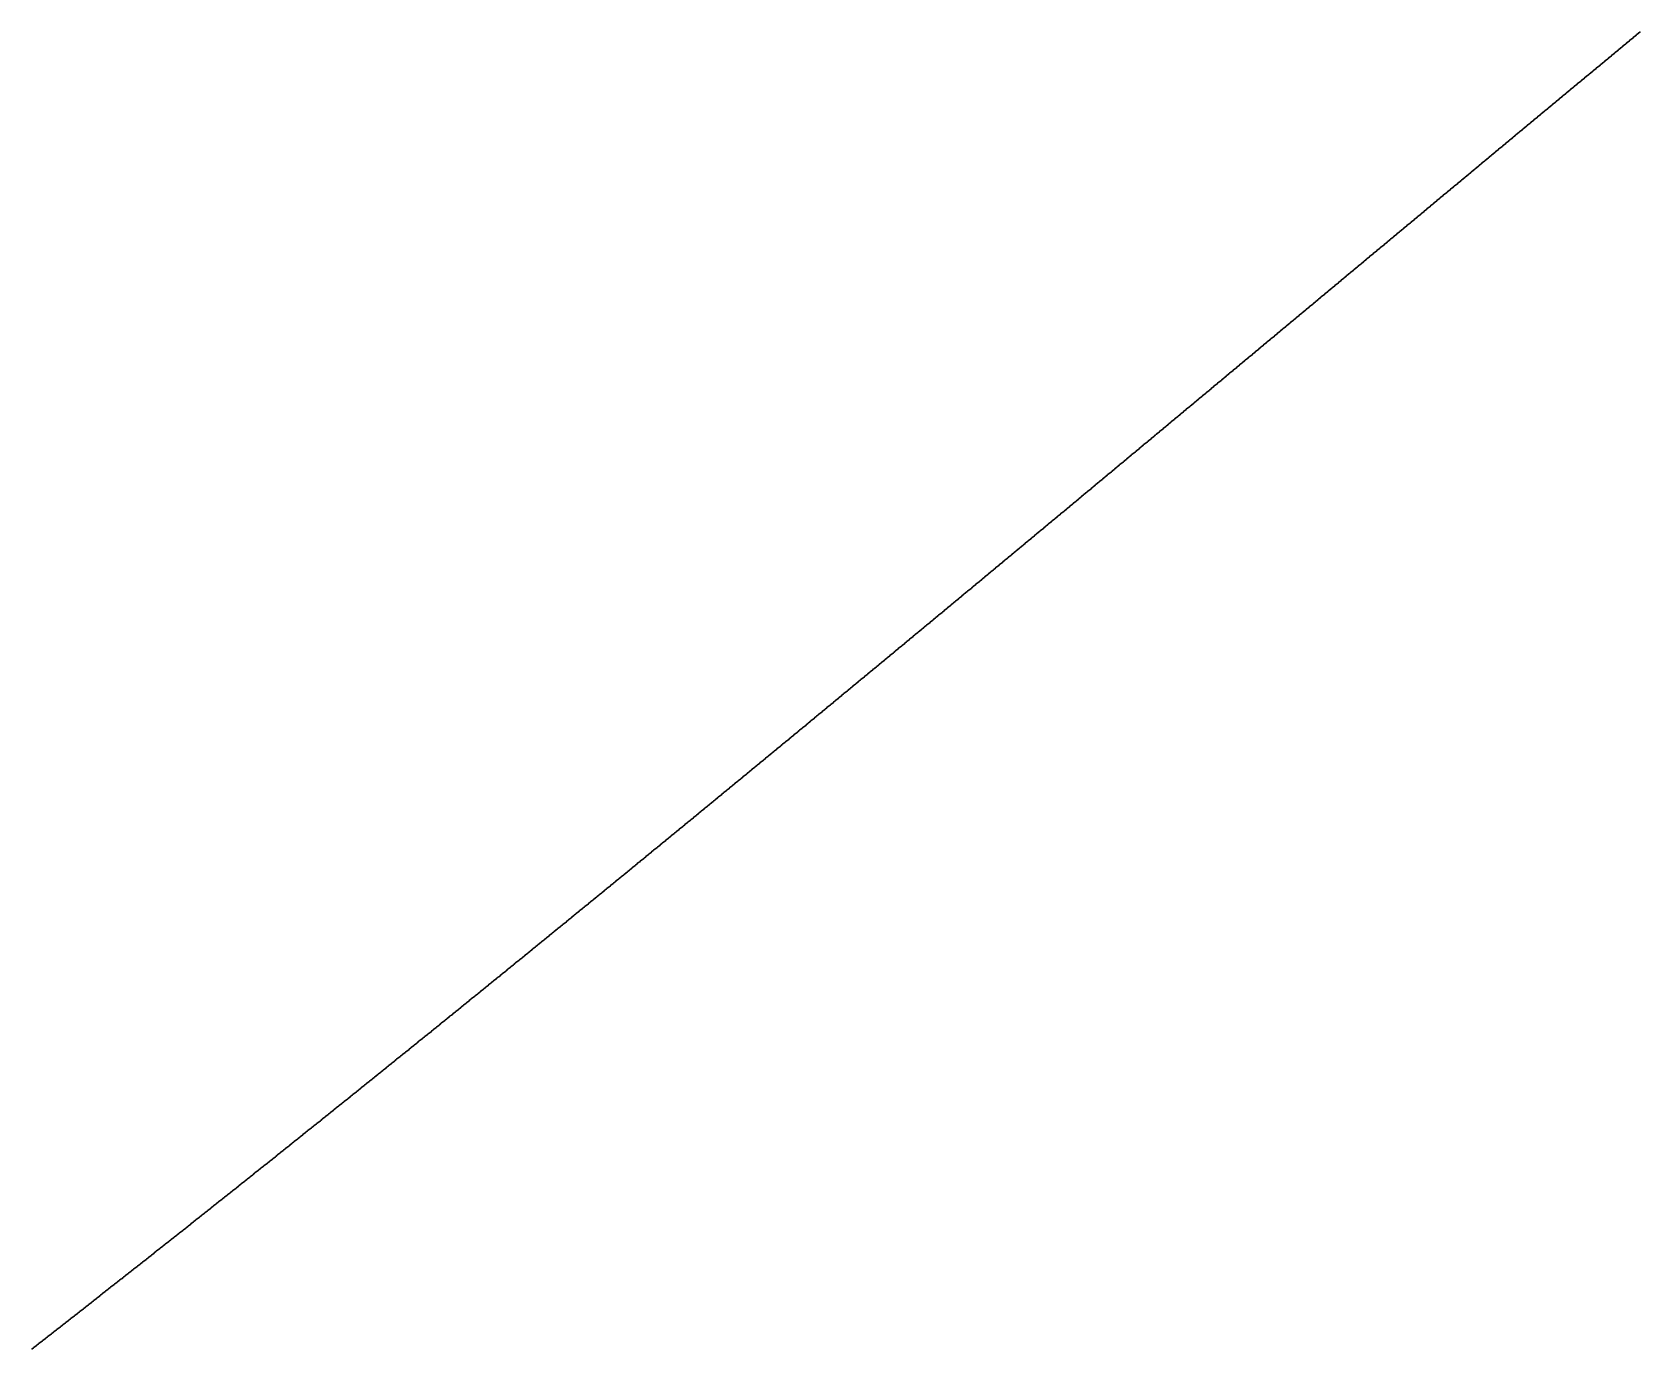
# Model space of a CAD drawing. Header units: metres. Extents: x 0 to 360, y 0 to 49.
# Drawn here: x 180 to 191.24, y 19.42 to 28.64 of the extents above; entities that cross this region are included whole.
import ezdxf

# ---------------------------------------------------------------- set-up
doc = ezdxf.new("R2010")
doc.units = ezdxf.units.M

msp = doc.modelspace()

# ---------------------------------------------------------------- linework, layer by layer
for p in [(191.148, 28.557), (191.154, 28.562), (191.16, 28.567), (191.167, 28.573), (191.173, 28.578), (191.179, 28.583), (191.186, 28.588), (191.192, 28.593), (191.198, 28.599), (191.204, 28.604), (191.211, 28.609), (191.217, 28.614), (191.223, 28.62), (191.23, 28.625), (191.236, 28.63), (191.242, 28.635), (191.015, 28.447), (191.022, 28.453), (191.028, 28.458), (191.034, 28.463), (191.041, 28.468), (191.047, 28.473), (191.053, 28.479), (191.06, 28.484), (191.066, 28.489), (191.072, 28.494), (191.078, 28.5), (191.085, 28.505), (191.091, 28.51), (191.097, 28.515), (191.104, 28.52), (191.11, 28.526), (191.116, 28.531), (191.123, 28.536), (191.129, 28.541), (191.135, 28.547), (191.141, 28.552), (190.877, 28.332), (190.883, 28.337), (190.889, 28.343), (190.896, 28.348), (190.902, 28.353), (190.908, 28.358), (190.915, 28.364), (190.921, 28.369), (190.927, 28.374), (190.934, 28.379), (190.94, 28.385), (190.946, 28.39), (190.952, 28.395), (190.959, 28.4), (190.965, 28.405), (190.971, 28.411), (190.978, 28.416), (190.984, 28.421), (190.99, 28.426), (190.997, 28.432), (191.003, 28.437), (191.009, 28.442), (190.744, 28.222), (190.751, 28.227), (190.757, 28.233), (190.763, 28.238), (190.77, 28.243), (190.776, 28.248), (190.782, 28.254), (190.788, 28.259), (190.795, 28.264), (190.801, 28.269), (190.807, 28.275), (190.814, 28.28), (190.82, 28.285), (190.826, 28.29), (190.833, 28.296), (190.839, 28.301), (190.845, 28.306), (190.852, 28.311), (190.858, 28.317), (190.864, 28.322), (190.87, 28.327), (190.605, 28.107), (190.612, 28.112), (190.618, 28.117), (190.624, 28.123), (190.631, 28.128), (190.637, 28.133), (190.643, 28.138), (190.65, 28.144), (190.656, 28.149), (190.662, 28.154), (190.668, 28.159), (190.675, 28.165), (190.681, 28.17), (190.687, 28.175), (190.694, 28.18), (190.7, 28.186), (190.706, 28.191), (190.713, 28.196), (190.719, 28.201), (190.725, 28.207), (190.732, 28.212), (190.738, 28.217), (190.473, 27.997), (190.479, 28.002), (190.485, 28.007), (190.492, 28.012), (190.498, 28.018), (190.504, 28.023), (190.511, 28.028), (190.517, 28.033), (190.523, 28.039), (190.529, 28.044), (190.536, 28.049), (190.542, 28.054), (190.548, 28.06), (190.555, 28.065), (190.561, 28.07), (190.567, 28.075), (190.574, 28.081), (190.58, 28.086), (190.586, 28.091), (190.593, 28.096), (190.599, 28.102), (190.34, 27.886), (190.346, 27.891), (190.352, 27.897), (190.359, 27.902), (190.365, 27.907), (190.371, 27.912), (190.378, 27.918), (190.384, 27.923), (190.39, 27.928), (190.397, 27.933), (190.403, 27.939), (190.409, 27.944), (190.416, 27.949), (190.422, 27.954), (190.428, 27.96), (190.435, 27.965), (190.441, 27.97), (190.447, 27.976), (190.454, 27.981), (190.46, 27.986), (190.466, 27.991), (190.2, 27.77), (190.207, 27.776), (190.213, 27.781), (190.219, 27.786), (190.226, 27.791), (190.232, 27.797), (190.238, 27.802), (190.245, 27.807), (190.251, 27.812), (190.257, 27.818), (190.264, 27.823), (190.27, 27.828), (190.276, 27.833), (190.283, 27.839), (190.289, 27.844), (190.295, 27.849), (190.302, 27.855), (190.308, 27.86), (190.314, 27.865), (190.321, 27.87), (190.327, 27.876), (190.333, 27.881), (190.067, 27.66), (190.074, 27.665), (190.08, 27.67), (190.086, 27.675), (190.093, 27.681), (190.099, 27.686), (190.105, 27.691), (190.112, 27.696), (190.118, 27.702), (190.124, 27.707), (190.131, 27.712), (190.137, 27.718), (190.143, 27.723), (190.15, 27.728), (190.156, 27.733), (190.162, 27.739), (190.169, 27.744), (190.175, 27.749), (190.181, 27.754), (190.188, 27.76), (190.194, 27.765), (189.934, 27.549), (189.94, 27.554), (189.947, 27.559), (189.953, 27.564), (189.959, 27.57), (189.966, 27.575), (189.972, 27.58), (189.978, 27.586), (189.985, 27.591), (189.991, 27.596), (189.997, 27.601), (190.004, 27.607), (190.01, 27.612), (190.016, 27.617), (190.023, 27.623), (190.029, 27.628), (190.035, 27.633), (190.042, 27.638), (190.048, 27.644), (190.055, 27.649), (190.061, 27.654), (189.794, 27.432), (189.801, 27.438), (189.807, 27.443), (189.813, 27.448), (189.82, 27.453), (189.826, 27.459), (189.832, 27.464), (189.839, 27.469), (189.845, 27.475), (189.851, 27.48), (189.858, 27.485), (189.864, 27.49), (189.87, 27.496), (189.877, 27.501), (189.883, 27.506), (189.889, 27.512), (189.896, 27.517), (189.902, 27.522), (189.909, 27.527), (189.915, 27.533), (189.921, 27.538), (189.928, 27.543), (189.661, 27.321), (189.667, 27.326), (189.673, 27.332), (189.68, 27.337), (189.686, 27.342), (189.692, 27.348), (189.699, 27.353), (189.705, 27.358), (189.712, 27.364), (189.718, 27.369), (189.724, 27.374), (189.731, 27.379), (189.737, 27.385), (189.743, 27.39), (189.75, 27.395), (189.756, 27.401), (189.762, 27.406), (189.769, 27.411), (189.775, 27.416), (189.781, 27.422), (189.788, 27.427), (189.527, 27.21), (189.533, 27.215), (189.54, 27.22), (189.546, 27.226), (189.552, 27.231), (189.559, 27.236), (189.565, 27.242), (189.572, 27.247), (189.578, 27.252), (189.584, 27.258), (189.591, 27.263), (189.597, 27.268), (189.603, 27.273), (189.61, 27.279), (189.616, 27.284), (189.622, 27.289), (189.629, 27.295), (189.635, 27.3), (189.642, 27.305), (189.648, 27.311), (189.654, 27.316), (189.393, 27.098), (189.4, 27.104), (189.406, 27.109), (189.412, 27.114), (189.419, 27.12), (189.425, 27.125), (189.431, 27.13), (189.438, 27.136), (189.444, 27.141), (189.451, 27.146), (189.457, 27.151), (189.463, 27.157), (189.47, 27.162), (189.476, 27.167), (189.482, 27.173), (189.489, 27.178), (189.495, 27.183), (189.501, 27.189), (189.508, 27.194), (189.514, 27.199), (189.521, 27.205), (189.259, 26.987), (189.266, 26.992), (189.272, 26.997), (189.278, 27.003), (189.285, 27.008), (189.291, 27.013), (189.298, 27.019), (189.304, 27.024), (189.31, 27.029), (189.317, 27.035), (189.323, 27.04), (189.329, 27.045), (189.336, 27.051), (189.342, 27.056), (189.349, 27.061), (189.355, 27.067), (189.361, 27.072), (189.368, 27.077), (189.374, 27.082), (189.38, 27.088), (189.387, 27.093), (189.119, 26.87), (189.125, 26.875), (189.132, 26.88), (189.138, 26.886), (189.144, 26.891), (189.151, 26.896), (189.157, 26.902), (189.164, 26.907), (189.17, 26.912), (189.176, 26.918), (189.183, 26.923), (189.189, 26.928), (189.195, 26.934), (189.202, 26.939), (189.208, 26.944), (189.215, 26.95), (189.221, 26.955), (189.227, 26.96), (189.234, 26.966), (189.24, 26.971), (189.246, 26.976), (189.253, 26.982), (188.985, 26.758), (188.991, 26.763), (188.997, 26.769), (189.004, 26.774), (189.01, 26.779), (189.017, 26.785), (189.023, 26.79), (189.029, 26.795), (189.036, 26.801), (189.042, 26.806), (189.049, 26.811), (189.055, 26.817), (189.061, 26.822), (189.068, 26.827), (189.074, 26.833), (189.08, 26.838), (189.087, 26.843), (189.093, 26.849), (189.1, 26.854), (189.106, 26.859), (189.112, 26.865), (188.85, 26.646), (188.857, 26.651), (188.863, 26.657), (188.869, 26.662), (188.876, 26.667), (188.882, 26.673), (188.889, 26.678), (188.895, 26.683), (188.901, 26.689), (188.908, 26.694), (188.914, 26.699), (188.921, 26.705), (188.927, 26.71), (188.933, 26.715), (188.94, 26.721), (188.946, 26.726), (188.953, 26.731), (188.959, 26.737), (188.965, 26.742), (188.972, 26.747), (188.978, 26.753), (188.716, 26.534), (188.722, 26.539), (188.729, 26.545), (188.735, 26.55), (188.741, 26.555), (188.748, 26.561), (188.754, 26.566), (188.761, 26.571), (188.767, 26.577), (188.773, 26.582), (188.78, 26.587), (188.786, 26.593), (188.793, 26.598), (188.799, 26.603), (188.805, 26.609), (188.812, 26.614), (188.818, 26.619), (188.825, 26.625), (188.831, 26.63), (188.837, 26.635), (188.844, 26.641), (188.581, 26.422), (188.588, 26.427), (188.594, 26.433), (188.6, 26.438), (188.607, 26.443), (188.613, 26.449), (188.62, 26.454), (188.626, 26.459), (188.632, 26.465), (188.639, 26.47), (188.645, 26.475), (188.652, 26.481), (188.658, 26.486), (188.664, 26.491), (188.671, 26.497), (188.677, 26.502), (188.684, 26.507), (188.69, 26.513), (188.697, 26.518), (188.703, 26.523), (188.709, 26.529), (188.446, 26.31), (188.453, 26.315), (188.459, 26.32), (188.466, 26.326), (188.472, 26.331), (188.478, 26.336), (188.485, 26.342), (188.491, 26.347), (188.498, 26.352), (188.504, 26.358), (188.511, 26.363), (188.517, 26.368), (188.523, 26.374), (188.53, 26.379), (188.536, 26.384), (188.543, 26.39), (188.549, 26.395), (188.555, 26.4), (188.562, 26.406), (188.568, 26.411), (188.575, 26.416), (188.311, 26.197), (188.318, 26.202), (188.324, 26.208), (188.331, 26.213), (188.337, 26.219), (188.344, 26.224), (188.35, 26.229), (188.356, 26.235), (188.363, 26.24), (188.369, 26.245), (188.376, 26.251), (188.382, 26.256), (188.389, 26.261), (188.395, 26.267), (188.401, 26.272), (188.408, 26.277), (188.414, 26.283), (188.421, 26.288), (188.427, 26.293), (188.434, 26.299), (188.44, 26.304), (188.176, 26.085), (188.183, 26.09), (188.189, 26.095), (188.196, 26.101), (188.202, 26.106), (188.209, 26.111), (188.215, 26.117), (188.221, 26.122), (188.228, 26.127), (188.234, 26.133), (188.241, 26.138), (188.247, 26.144), (188.254, 26.149), (188.26, 26.154), (188.266, 26.16), (188.273, 26.165), (188.279, 26.17), (188.286, 26.176), (188.292, 26.181), (188.299, 26.186), (188.305, 26.192), (188.041, 25.972), (188.048, 25.977), (188.054, 25.983), (188.06, 25.988), (188.067, 25.993), (188.073, 25.999), (188.08, 26.004), (188.086, 26.009), (188.093, 26.015), (188.099, 26.02), (188.106, 26.026), (188.112, 26.031), (188.118, 26.036), (188.125, 26.042), (188.131, 26.047), (188.138, 26.052), (188.144, 26.058), (188.151, 26.063), (188.157, 26.068), (188.163, 26.074), (188.17, 26.079), (187.906, 25.859), (187.912, 25.865), (187.919, 25.87), (187.925, 25.875), (187.932, 25.881), (187.938, 25.886), (187.944, 25.891), (187.951, 25.897), (187.957, 25.902), (187.964, 25.908), (187.97, 25.913), (187.977, 25.918), (187.983, 25.924), (187.99, 25.929), (187.996, 25.934), (188.002, 25.94), (188.009, 25.945), (188.015, 25.95), (188.022, 25.956), (188.028, 25.961), (188.035, 25.967), (187.77, 25.746), (187.777, 25.752), (187.783, 25.757), (187.79, 25.762), (187.796, 25.768), (187.803, 25.773), (187.809, 25.779), (187.815, 25.784), (187.822, 25.789), (187.828, 25.795), (187.835, 25.8), (187.841, 25.805), (187.848, 25.811), (187.854, 25.816), (187.861, 25.822), (187.867, 25.827), (187.874, 25.832), (187.88, 25.838), (187.886, 25.843), (187.893, 25.848), (187.899, 25.854), (187.635, 25.633), (187.641, 25.639), (187.648, 25.644), (187.654, 25.65), (187.66, 25.655), (187.667, 25.66), (187.673, 25.666), (187.68, 25.671), (187.686, 25.676), (187.693, 25.682), (187.699, 25.687), (187.706, 25.693), (187.712, 25.698), (187.719, 25.703), (187.725, 25.709), (187.731, 25.714), (187.738, 25.719), (187.744, 25.725), (187.751, 25.73), (187.757, 25.736), (187.764, 25.741), (187.505, 25.526), (187.512, 25.531), (187.518, 25.536), (187.525, 25.542), (187.531, 25.547), (187.538, 25.553), (187.544, 25.558), (187.551, 25.563), (187.557, 25.569), (187.563, 25.574), (187.57, 25.58), (187.576, 25.585), (187.583, 25.59), (187.589, 25.596), (187.596, 25.601), (187.602, 25.606), (187.609, 25.612), (187.615, 25.617), (187.622, 25.623), (187.628, 25.628), (187.369, 25.413), (187.376, 25.418), (187.382, 25.423), (187.389, 25.429), (187.395, 25.434), (187.402, 25.439), (187.408, 25.445), (187.415, 25.45), (187.421, 25.456), (187.428, 25.461), (187.434, 25.466), (187.44, 25.472), (187.447, 25.477), (187.453, 25.483), (187.46, 25.488), (187.466, 25.493), (187.473, 25.499), (187.479, 25.504), (187.486, 25.51), (187.492, 25.515), (187.499, 25.52), (187.233, 25.299), (187.24, 25.305), (187.246, 25.31), (187.253, 25.315), (187.259, 25.321), (187.266, 25.326), (187.272, 25.332), (187.279, 25.337), (187.285, 25.342), (187.291, 25.348), (187.298, 25.353), (187.304, 25.359), (187.311, 25.364), (187.317, 25.369), (187.324, 25.375), (187.33, 25.38), (187.337, 25.386), (187.343, 25.391), (187.35, 25.396), (187.356, 25.402), (187.363, 25.407), (187.097, 25.186), (187.103, 25.191), (187.11, 25.197), (187.116, 25.202), (187.123, 25.208), (187.129, 25.213), (187.136, 25.218), (187.142, 25.224), (187.149, 25.229), (187.155, 25.235), (187.162, 25.24), (187.168, 25.245), (187.175, 25.251), (187.181, 25.256), (187.188, 25.262), (187.194, 25.267), (187.201, 25.272), (187.207, 25.278), (187.214, 25.283), (187.22, 25.288), (187.227, 25.294), (186.96, 25.072), (186.967, 25.078), (186.973, 25.083), (186.98, 25.089), (186.986, 25.094), (186.993, 25.1), (186.999, 25.105), (187.006, 25.11), (187.012, 25.116), (187.019, 25.121), (187.025, 25.127), (187.032, 25.132), (187.038, 25.137), (187.045, 25.143), (187.051, 25.148), (187.058, 25.154), (187.064, 25.159), (187.071, 25.164), (187.077, 25.17), (187.084, 25.175), (187.09, 25.181), (186.824, 24.959), (186.83, 24.964), (186.837, 24.97), (186.843, 24.975), (186.85, 24.981), (186.856, 24.986), (186.863, 24.991), (186.869, 24.997), (186.876, 25.002), (186.882, 25.008), (186.889, 25.013), (186.895, 25.018), (186.902, 25.024), (186.908, 25.029), (186.915, 25.035), (186.921, 25.04), (186.928, 25.045), (186.934, 25.051), (186.941, 25.056), (186.947, 25.062), (186.954, 25.067), (186.693, 24.851), (186.7, 24.856), (186.706, 24.862), (186.713, 24.867), (186.72, 24.872), (186.726, 24.878), (186.733, 24.883), (186.739, 24.889), (186.746, 24.894), (186.752, 24.899), (186.759, 24.905), (186.765, 24.91), (186.772, 24.916), (186.778, 24.921), (186.785, 24.926), (186.791, 24.932), (186.798, 24.937), (186.804, 24.943), (186.811, 24.948), (186.817, 24.954), (186.557, 24.737), (186.563, 24.742), (186.57, 24.748), (186.576, 24.753), (186.583, 24.759), (186.589, 24.764), (186.596, 24.77), (186.602, 24.775), (186.609, 24.78), (186.615, 24.786), (186.622, 24.791), (186.628, 24.797), (186.635, 24.802), (186.641, 24.807), (186.648, 24.813), (186.654, 24.818), (186.661, 24.824), (186.667, 24.829), (186.674, 24.834), (186.68, 24.84), (186.687, 24.845), (186.419, 24.623), (186.426, 24.629), (186.432, 24.634), (186.439, 24.639), (186.446, 24.645), (186.452, 24.65), (186.459, 24.656), (186.465, 24.661), (186.472, 24.667), (186.478, 24.672), (186.485, 24.677), (186.491, 24.683), (186.498, 24.688), (186.504, 24.694), (186.511, 24.699), (186.517, 24.705), (186.524, 24.71), (186.53, 24.715), (186.537, 24.721), (186.543, 24.726), (186.55, 24.732), (186.282, 24.509), (186.289, 24.515), (186.295, 24.52), (186.302, 24.526), (186.308, 24.531), (186.315, 24.536), (186.321, 24.542), (186.328, 24.547), (186.334, 24.553), (186.341, 24.558), (186.347, 24.564), (186.354, 24.569), (186.361, 24.574), (186.367, 24.58), (186.374, 24.585), (186.38, 24.591), (186.387, 24.596), (186.393, 24.602), (186.4, 24.607), (186.406, 24.612), (186.413, 24.618), (186.151, 24.401), (186.158, 24.406), (186.164, 24.412), (186.171, 24.417), (186.177, 24.423), (186.184, 24.428), (186.19, 24.433), (186.197, 24.439), (186.204, 24.444), (186.21, 24.45), (186.217, 24.455), (186.223, 24.461), (186.23, 24.466), (186.236, 24.471), (186.243, 24.477), (186.249, 24.482), (186.256, 24.488), (186.262, 24.493), (186.269, 24.499), (186.276, 24.504), (186.014, 24.287), (186.02, 24.292), (186.027, 24.298), (186.033, 24.303), (186.04, 24.309), (186.046, 24.314), (186.053, 24.319), (186.059, 24.325), (186.066, 24.33), (186.073, 24.336), (186.079, 24.341), (186.086, 24.347), (186.092, 24.352), (186.099, 24.357), (186.105, 24.363), (186.112, 24.368), (186.118, 24.374), (186.125, 24.379), (186.132, 24.385), (186.138, 24.39), (186.145, 24.395), (185.876, 24.173), (185.882, 24.178), (185.889, 24.184), (185.895, 24.189), (185.902, 24.194), (185.909, 24.2), (185.915, 24.205), (185.922, 24.211), (185.928, 24.216), (185.935, 24.222), (185.941, 24.227), (185.948, 24.233), (185.955, 24.238), (185.961, 24.243), (185.968, 24.249), (185.974, 24.254), (185.981, 24.26), (185.987, 24.265), (185.994, 24.271), (186, 24.276), (186.007, 24.281), (185.744, 24.064), (185.751, 24.069), (185.758, 24.075), (185.764, 24.08), (185.771, 24.086), (185.777, 24.091), (185.784, 24.097), (185.79, 24.102), (185.797, 24.108), (185.804, 24.113), (185.81, 24.118), (185.817, 24.124), (185.823, 24.129), (185.83, 24.135), (185.836, 24.14), (185.843, 24.146), (185.849, 24.151), (185.856, 24.156), (185.863, 24.162), (185.869, 24.167), (185.606, 23.95), (185.613, 23.955), (185.619, 23.961), (185.626, 23.966), (185.633, 23.972), (185.639, 23.977), (185.646, 23.982), (185.652, 23.988), (185.659, 23.993), (185.665, 23.999), (185.672, 24.004), (185.679, 24.01), (185.685, 24.015), (185.692, 24.021), (185.698, 24.026), (185.705, 24.031), (185.711, 24.037), (185.718, 24.042), (185.725, 24.048), (185.731, 24.053), (185.738, 24.059), (185.468, 23.835), (185.474, 23.841), (185.481, 23.846), (185.488, 23.852), (185.494, 23.857), (185.501, 23.863), (185.507, 23.868), (185.514, 23.874), (185.521, 23.879), (185.527, 23.884), (185.534, 23.89), (185.54, 23.895), (185.547, 23.901), (185.554, 23.906), (185.56, 23.912), (185.567, 23.917), (185.573, 23.923), (185.58, 23.928), (185.586, 23.933), (185.593, 23.939), (185.6, 23.944), (185.336, 23.727), (185.343, 23.732), (185.349, 23.737), (185.356, 23.743), (185.362, 23.748), (185.369, 23.754), (185.376, 23.759), (185.382, 23.765), (185.389, 23.77), (185.395, 23.776), (185.402, 23.781), (185.409, 23.786), (185.415, 23.792), (185.422, 23.797), (185.428, 23.803), (185.435, 23.808), (185.441, 23.814), (185.448, 23.819), (185.455, 23.825), (185.461, 23.83), (185.197, 23.612), (185.204, 23.618), (185.21, 23.623), (185.217, 23.628), (185.224, 23.634), (185.23, 23.639), (185.237, 23.645), (185.243, 23.65), (185.25, 23.656), (185.257, 23.661), (185.263, 23.667), (185.27, 23.672), (185.277, 23.678), (185.283, 23.683), (185.29, 23.688), (185.296, 23.694), (185.303, 23.699), (185.31, 23.705), (185.316, 23.71), (185.323, 23.716), (185.329, 23.721), (185.058, 23.498), (185.065, 23.503), (185.072, 23.509), (185.078, 23.514), (185.085, 23.519), (185.091, 23.525), (185.098, 23.53), (185.105, 23.536), (185.111, 23.541), (185.118, 23.547), (185.125, 23.552), (185.131, 23.558), (185.138, 23.563), (185.144, 23.569), (185.151, 23.574), (185.158, 23.579), (185.164, 23.585), (185.171, 23.59), (185.177, 23.596), (185.184, 23.601), (185.191, 23.607), (184.926, 23.389), (184.933, 23.394), (184.939, 23.399), (184.946, 23.405), (184.952, 23.41), (184.959, 23.416), (184.966, 23.421), (184.972, 23.427), (184.979, 23.432), (184.986, 23.438), (184.992, 23.443), (184.999, 23.449), (185.005, 23.454), (185.012, 23.459), (185.019, 23.465), (185.025, 23.47), (185.032, 23.476), (185.038, 23.481), (185.045, 23.487), (185.052, 23.492), (184.787, 23.274), (184.793, 23.279), (184.8, 23.285), (184.807, 23.29), (184.813, 23.296), (184.82, 23.301), (184.826, 23.307), (184.833, 23.312), (184.84, 23.318), (184.846, 23.323), (184.853, 23.329), (184.86, 23.334), (184.866, 23.339), (184.873, 23.345), (184.879, 23.35), (184.886, 23.356), (184.893, 23.361), (184.899, 23.367), (184.906, 23.372), (184.913, 23.378), (184.919, 23.383), (184.654, 23.165), (184.66, 23.17), (184.667, 23.176), (184.674, 23.181), (184.68, 23.187), (184.687, 23.192), (184.694, 23.198), (184.7, 23.203), (184.707, 23.208), (184.714, 23.214), (184.72, 23.219), (184.727, 23.225), (184.734, 23.23), (184.74, 23.236), (184.747, 23.241), (184.753, 23.247), (184.76, 23.252), (184.767, 23.258), (184.773, 23.263), (184.78, 23.269), (184.514, 23.05), (184.521, 23.056), (184.527, 23.061), (184.534, 23.066), (184.541, 23.072), (184.547, 23.077), (184.554, 23.083), (184.561, 23.088), (184.567, 23.094), (184.574, 23.099), (184.581, 23.105), (184.587, 23.11), (184.594, 23.116), (184.601, 23.121), (184.607, 23.127), (184.614, 23.132), (184.621, 23.137), (184.627, 23.143), (184.634, 23.148), (184.641, 23.154), (184.647, 23.159), (184.374, 22.935), (184.381, 22.941), (184.388, 22.946), (184.394, 22.952), (184.401, 22.957), (184.408, 22.963), (184.414, 22.968), (184.421, 22.974), (184.428, 22.979), (184.434, 22.985), (184.441, 22.99), (184.448, 22.995), (184.454, 23.001), (184.461, 23.006), (184.468, 23.012), (184.474, 23.017), (184.481, 23.023), (184.488, 23.028), (184.494, 23.034), (184.501, 23.039), (184.508, 23.045), (184.241, 22.826), (184.248, 22.832), (184.254, 22.837), (184.261, 22.842), (184.268, 22.848), (184.274, 22.853), (184.281, 22.859), (184.288, 22.864), (184.294, 22.87), (184.301, 22.875), (184.308, 22.881), (184.314, 22.886), (184.321, 22.892), (184.328, 22.897), (184.334, 22.903), (184.341, 22.908), (184.348, 22.914), (184.354, 22.919), (184.361, 22.924), (184.368, 22.93), (184.101, 22.711), (184.107, 22.717), (184.114, 22.722), (184.121, 22.728), (184.127, 22.733), (184.134, 22.739), (184.141, 22.744), (184.148, 22.75), (184.154, 22.755), (184.161, 22.76), (184.168, 22.766), (184.174, 22.771), (184.181, 22.777), (184.188, 22.782), (184.194, 22.788), (184.201, 22.793), (184.208, 22.799), (184.214, 22.804), (184.221, 22.81), (184.228, 22.815), (184.234, 22.821), (183.967, 22.602), (183.974, 22.607), (183.98, 22.613), (183.987, 22.618), (183.994, 22.624), (184, 22.629), (184.007, 22.635), (184.014, 22.64), (184.021, 22.646), (184.027, 22.651), (184.034, 22.657), (184.041, 22.662), (184.047, 22.667), (184.054, 22.673), (184.061, 22.678), (184.067, 22.684), (184.074, 22.689), (184.081, 22.695), (184.087, 22.7), (184.094, 22.706), (183.826, 22.487), (183.833, 22.492), (183.84, 22.498), (183.846, 22.503), (183.853, 22.509), (183.86, 22.514), (183.867, 22.52), (183.873, 22.525), (183.88, 22.531), (183.887, 22.536), (183.893, 22.542), (183.9, 22.547), (183.907, 22.553), (183.913, 22.558), (183.92, 22.564), (183.927, 22.569), (183.934, 22.574), (183.94, 22.58), (183.947, 22.585), (183.954, 22.591), (183.96, 22.596), (183.692, 22.377), (183.699, 22.383), (183.706, 22.388), (183.712, 22.394), (183.719, 22.399), (183.726, 22.405), (183.733, 22.41), (183.739, 22.416), (183.746, 22.421), (183.753, 22.427), (183.759, 22.432), (183.766, 22.438), (183.773, 22.443), (183.779, 22.449), (183.786, 22.454), (183.793, 22.46), (183.8, 22.465), (183.806, 22.471), (183.813, 22.476), (183.82, 22.481), (183.551, 22.263), (183.558, 22.268), (183.565, 22.273), (183.571, 22.279), (183.578, 22.284), (183.585, 22.29), (183.592, 22.295), (183.598, 22.301), (183.605, 22.306), (183.612, 22.312), (183.618, 22.317), (183.625, 22.323), (183.632, 22.328), (183.639, 22.334), (183.645, 22.339), (183.652, 22.345), (183.659, 22.35), (183.665, 22.356), (183.672, 22.361), (183.679, 22.367), (183.686, 22.372), (183.417, 22.153), (183.423, 22.158), (183.43, 22.164), (183.437, 22.169), (183.444, 22.175), (183.45, 22.18), (183.457, 22.186), (183.464, 22.191), (183.471, 22.197), (183.477, 22.202), (183.484, 22.208), (183.491, 22.213), (183.497, 22.219), (183.504, 22.224), (183.511, 22.23), (183.518, 22.235), (183.524, 22.241), (183.531, 22.246), (183.538, 22.252), (183.545, 22.257), (183.275, 22.038), (183.282, 22.043), (183.289, 22.049), (183.295, 22.054), (183.302, 22.06), (183.309, 22.065), (183.316, 22.071), (183.322, 22.076), (183.329, 22.082), (183.336, 22.087), (183.343, 22.093), (183.349, 22.098), (183.356, 22.104), (183.363, 22.109), (183.37, 22.115), (183.376, 22.12), (183.383, 22.126), (183.39, 22.131), (183.397, 22.137), (183.403, 22.142), (183.41, 22.148), (183.134, 21.923), (183.14, 21.928), (183.147, 21.934), (183.154, 21.939), (183.161, 21.945), (183.167, 21.95), (183.174, 21.956), (183.181, 21.961), (183.188, 21.967), (183.194, 21.972), (183.201, 21.978), (183.208, 21.983), (183.215, 21.989), (183.221, 21.994), (183.228, 22), (183.235, 22.005), (183.242, 22.011), (183.248, 22.016), (183.255, 22.022), (183.262, 22.027), (183.269, 22.032), (182.998, 21.813), (183.005, 21.819), (183.012, 21.824), (183.019, 21.83), (183.026, 21.835), (183.032, 21.841), (183.039, 21.846), (183.046, 21.852), (183.053, 21.857), (183.059, 21.863), (183.066, 21.868), (183.073, 21.874), (183.08, 21.879), (183.086, 21.885), (183.093, 21.89), (183.1, 21.896), (183.107, 21.901), (183.113, 21.906), (183.12, 21.912), (183.127, 21.917), (182.856, 21.698), (182.863, 21.704), (182.87, 21.709), (182.877, 21.715), (182.883, 21.72), (182.89, 21.726), (182.897, 21.731), (182.904, 21.737), (182.911, 21.742), (182.917, 21.748), (182.924, 21.753), (182.931, 21.759), (182.938, 21.764), (182.944, 21.77), (182.951, 21.775), (182.958, 21.78), (182.965, 21.786), (182.971, 21.791), (182.978, 21.797), (182.985, 21.802), (182.992, 21.808), (182.721, 21.589), (182.728, 21.594), (182.734, 21.6), (182.741, 21.605), (182.748, 21.611), (182.755, 21.616), (182.762, 21.622), (182.768, 21.627), (182.775, 21.632), (182.782, 21.638), (182.789, 21.643), (182.795, 21.649), (182.802, 21.654), (182.809, 21.66), (182.816, 21.665), (182.823, 21.671), (182.829, 21.676), (182.836, 21.682), (182.843, 21.687), (182.85, 21.693), (182.578, 21.474), (182.585, 21.479), (182.592, 21.485), (182.599, 21.49), (182.605, 21.495), (182.612, 21.501), (182.619, 21.506), (182.626, 21.512), (182.633, 21.517), (182.639, 21.523), (182.646, 21.528), (182.653, 21.534), (182.66, 21.539), (182.667, 21.545), (182.673, 21.55), (182.68, 21.556), (182.687, 21.561), (182.694, 21.567), (182.7, 21.572), (182.707, 21.578), (182.714, 21.583), (182.442, 21.364), (182.449, 21.369), (182.456, 21.375), (182.463, 21.38), (182.47, 21.386), (182.476, 21.391), (182.483, 21.397), (182.49, 21.402), (182.497, 21.408), (182.504, 21.413), (182.51, 21.419), (182.517, 21.424), (182.524, 21.43), (182.531, 21.435), (182.538, 21.441), (182.544, 21.446), (182.551, 21.452), (182.558, 21.457), (182.565, 21.463), (182.572, 21.468), (182.299, 21.249), (182.306, 21.254), (182.313, 21.26), (182.32, 21.265), (182.327, 21.271), (182.333, 21.276), (182.34, 21.282), (182.347, 21.287), (182.354, 21.293), (182.361, 21.298), (182.367, 21.304), (182.374, 21.309), (182.381, 21.315), (182.388, 21.32), (182.395, 21.326), (182.402, 21.331), (182.408, 21.336), (182.415, 21.342), (182.422, 21.347), (182.429, 21.353), (182.436, 21.358), (182.163, 21.139), (182.17, 21.145), (182.177, 21.15), (182.183, 21.156), (182.19, 21.161), (182.197, 21.167), (182.204, 21.172), (182.211, 21.177), (182.218, 21.183), (182.224, 21.188), (182.231, 21.194), (182.238, 21.199), (182.245, 21.205), (182.252, 21.21), (182.258, 21.216), (182.265, 21.221), (182.272, 21.227), (182.279, 21.232), (182.286, 21.238), (182.293, 21.243), (182.02, 21.024), (182.026, 21.029), (182.033, 21.035), (182.04, 21.04), (182.047, 21.046), (182.054, 21.051), (182.061, 21.057), (182.067, 21.062), (182.074, 21.068), (182.081, 21.073), (182.088, 21.079), (182.095, 21.084), (182.102, 21.09), (182.108, 21.095), (182.115, 21.101), (182.122, 21.106), (182.129, 21.112), (182.136, 21.117), (182.143, 21.123), (182.149, 21.128), (182.156, 21.134), (181.883, 20.914), (181.89, 20.92), (181.896, 20.925), (181.903, 20.931), (181.91, 20.936), (181.917, 20.942), (181.924, 20.947), (181.931, 20.953), (181.937, 20.958), (181.944, 20.964), (181.951, 20.969), (181.958, 20.975), (181.965, 20.98), (181.972, 20.986), (181.979, 20.991), (181.985, 20.997), (181.992, 21.002), (181.999, 21.008), (182.006, 21.013), (182.013, 21.018), (181.739, 20.799), (181.746, 20.805), (181.753, 20.81), (181.759, 20.816), (181.766, 20.821), (181.773, 20.827), (181.78, 20.832), (181.787, 20.838), (181.794, 20.843), (181.801, 20.849), (181.807, 20.854), (181.814, 20.859), (181.821, 20.865), (181.828, 20.87), (181.835, 20.876), (181.842, 20.881), (181.848, 20.887), (181.855, 20.892), (181.862, 20.898), (181.869, 20.903), (181.876, 20.909), (181.602, 20.69), (181.608, 20.695), (181.615, 20.7), (181.622, 20.706), (181.629, 20.711), (181.636, 20.717), (181.643, 20.722), (181.65, 20.728), (181.656, 20.733), (181.663, 20.739), (181.67, 20.744), (181.677, 20.75), (181.684, 20.755), (181.691, 20.761), (181.698, 20.766), (181.705, 20.772), (181.711, 20.777), (181.718, 20.783), (181.725, 20.788), (181.732, 20.794), (181.457, 20.574), (181.464, 20.58), (181.471, 20.585), (181.478, 20.591), (181.485, 20.596), (181.492, 20.602), (181.498, 20.607), (181.505, 20.613), (181.512, 20.618), (181.519, 20.624), (181.526, 20.629), (181.533, 20.635), (181.54, 20.64), (181.547, 20.646), (181.553, 20.651), (181.56, 20.657), (181.567, 20.662), (181.574, 20.668), (181.581, 20.673), (181.588, 20.679), (181.595, 20.684), (181.319, 20.465), (181.326, 20.47), (181.333, 20.476), (181.34, 20.481), (181.347, 20.487), (181.354, 20.492), (181.361, 20.498), (181.368, 20.503), (181.375, 20.509), (181.381, 20.514), (181.388, 20.52), (181.395, 20.525), (181.402, 20.531), (181.409, 20.536), (181.416, 20.542), (181.423, 20.547), (181.43, 20.552), (181.437, 20.558), (181.443, 20.563), (181.45, 20.569), (181.175, 20.35), (181.182, 20.355), (181.188, 20.361), (181.195, 20.366), (181.202, 20.372), (181.209, 20.377), (181.216, 20.383), (181.223, 20.388), (181.23, 20.394), (181.237, 20.399), (181.244, 20.404), (181.251, 20.41), (181.257, 20.415), (181.264, 20.421), (181.271, 20.426), (181.278, 20.432), (181.285, 20.437), (181.292, 20.443), (181.299, 20.448), (181.306, 20.454), (181.313, 20.459), (181.036, 20.24), (181.043, 20.246), (181.05, 20.251), (181.057, 20.257), (181.064, 20.262), (181.071, 20.267), (181.078, 20.273), (181.085, 20.278), (181.092, 20.284), (181.099, 20.289), (181.106, 20.295), (181.112, 20.3), (181.119, 20.306), (181.126, 20.311), (181.133, 20.317), (181.14, 20.322), (181.147, 20.328), (181.154, 20.333), (181.161, 20.339), (181.168, 20.344), (180.891, 20.125), (180.898, 20.13), (180.905, 20.136), (180.912, 20.141), (180.919, 20.147), (180.926, 20.152), (180.933, 20.158), (180.94, 20.163), (180.947, 20.169), (180.953, 20.174), (180.96, 20.18), (180.967, 20.185), (180.974, 20.191), (180.981, 20.196), (180.988, 20.202), (180.995, 20.207), (181.002, 20.213), (181.009, 20.218), (181.016, 20.224), (181.023, 20.229), (181.03, 20.235), (180.752, 20.015), (180.759, 20.021), (180.766, 20.026), (180.773, 20.032), (180.78, 20.037), (180.787, 20.043), (180.794, 20.048), (180.801, 20.054), (180.808, 20.059), (180.815, 20.065), (180.822, 20.07), (180.829, 20.076), (180.836, 20.081), (180.843, 20.087), (180.85, 20.092), (180.856, 20.098), (180.863, 20.103), (180.87, 20.109), (180.877, 20.114), (180.884, 20.12), (180.607, 19.9), (180.614, 19.906), (180.621, 19.911), (180.628, 19.917), (180.634, 19.922), (180.641, 19.928), (180.648, 19.933), (180.655, 19.939), (180.662, 19.944), (180.669, 19.95), (180.676, 19.955), (180.683, 19.961), (180.69, 19.966), (180.697, 19.972), (180.704, 19.977), (180.711, 19.983), (180.718, 19.988), (180.725, 19.994), (180.732, 19.999), (180.739, 20.004), (180.746, 20.01), (180.468, 19.791), (180.474, 19.796), (180.481, 19.802), (180.488, 19.807), (180.495, 19.813), (180.502, 19.818), (180.509, 19.824), (180.516, 19.829), (180.523, 19.835), (180.53, 19.84), (180.537, 19.846), (180.544, 19.851), (180.551, 19.857), (180.558, 19.862), (180.565, 19.868), (180.572, 19.873), (180.579, 19.879), (180.586, 19.884), (180.593, 19.889), (180.6, 19.895), (180.321, 19.676), (180.328, 19.681), (180.335, 19.687), (180.342, 19.692), (180.349, 19.698), (180.356, 19.703), (180.363, 19.709), (180.37, 19.714), (180.377, 19.72), (180.384, 19.725), (180.391, 19.731), (180.398, 19.736), (180.405, 19.742), (180.412, 19.747), (180.419, 19.753), (180.426, 19.758), (180.433, 19.764), (180.44, 19.769), (180.447, 19.774), (180.454, 19.78), (180.461, 19.785), (180.182, 19.566), (180.189, 19.572), (180.196, 19.577), (180.203, 19.583), (180.21, 19.588), (180.216, 19.594), (180.223, 19.599), (180.23, 19.605), (180.237, 19.61), (180.244, 19.616), (180.251, 19.621), (180.258, 19.627), (180.265, 19.632), (180.272, 19.638), (180.279, 19.643), (180.286, 19.649), (180.293, 19.654), (180.3, 19.66), (180.307, 19.665), (180.314, 19.67), (180.035, 19.452), (180.042, 19.457), (180.049, 19.463), (180.056, 19.468), (180.063, 19.473), (180.07, 19.479), (180.077, 19.484), (180.084, 19.49), (180.091, 19.495), (180.098, 19.501), (180.105, 19.506), (180.112, 19.512), (180.119, 19.517), (180.126, 19.523), (180.133, 19.528), (180.14, 19.534), (180.147, 19.539), (180.154, 19.545), (180.161, 19.55), (180.168, 19.556), (180.175, 19.561), (180, 19.424), (180.007, 19.43), (180.014, 19.435), (180.021, 19.441), (180.028, 19.446)]:
    msp.add_point(p)

doc.saveas('drawing.dxf')
